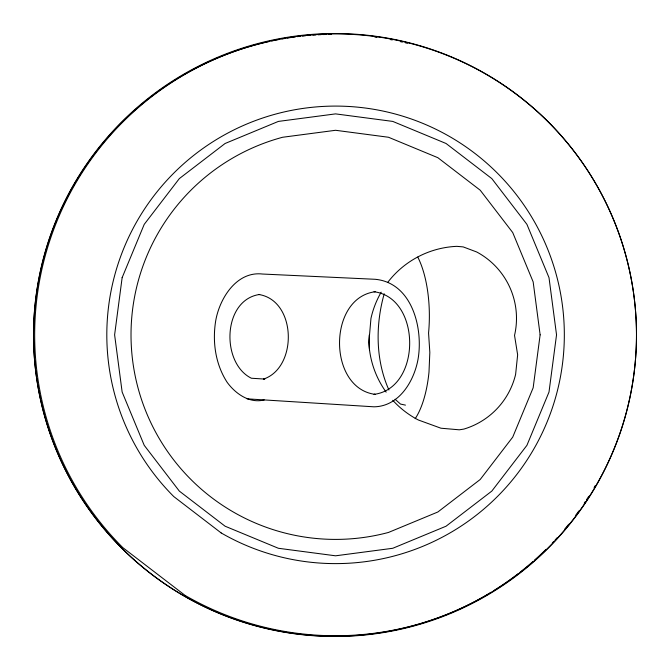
<?xml version="1.0" encoding="UTF-8"?>
<svg xmlns="http://www.w3.org/2000/svg" width="670" height="670" viewBox="0 0 670 670"><rect width="100%" height="100%" fill="white"/><g stroke="black" fill="none" stroke-linecap="round" stroke-linejoin="round"><path stroke-width="1" d="M369.262 334.992L369.086 339.975A92.066 37.595 90 0 0 369.513 350.393M384.212 293.787C375.376 324.975 375.51 360.175 388.927 389.999M259.684 294.457C222.515 299.741 220.681 363.09 251.392 378.24L264.809 379.078L263.603 379.078C298.058 367.378 296.592 300.009 258.478 294.457M375.208 291.743C327.647 297.765 327.647 388.34 375.208 394.362L374.002 394.362C421.564 388.34 421.564 297.765 374.002 291.743M264.24 399.923C249.583 403.742 235.463 393.709 227.172 382.344C215.413 364.237 212.273 341.826 215.707 320.754C219.601 298.309 236.669 270.956 262.548 274.038L375.208 279.29C412.276 282.807 423.474 328.694 417.979 359.555C413.884 381.573 398.91 406.447 374.002 406.816L247.021 398.843M405.459 405.124L400.484 404.06L395.082 399.253M415.191 418.683A75.325 30.753 90 0 0 429.001 371.992L429.83 352.437L428.566 333.015A75.249 30.728 -90 0 0 417.762 257.071M392.771 400.3A92.066 92.066 0 0 0 418.365 419.998L440.952 428.214L459.31 429.813L463.841 429.093A75.325 75.325 0 0 0 515.615 374.379L517.642 354.824L514.535 335.402A75.249 75.249 0 0 0 476.68 251.97L463.196 246.903L456.814 246.342A92.066 92.066 0 0 0 387.595 282.556M386.146 392.126A92.066 92.066 0 0 1 368.877 342.362L370.962 318.418A92.066 92.066 0 0 1 381.188 292.179M595.136 485.75A300.939 300.939 0 0 1 594.097 487.526M588.737 496.319A300.939 300.939 0 0 1 586.493 499.803M585.354 501.537A300.939 300.939 0 0 1 584.207 503.262M578.855 510.95A300.939 300.939 0 0 1 575.781 515.155M568.755 524.216A300.939 300.939 0 0 1 564.777 529.04M557.264 537.633A300.939 300.939 0 0 1 555.162 539.919M553.755 541.427A300.939 300.939 0 0 1 552.331 542.926M545.849 549.526A300.939 300.939 0 0 1 534.551 560.112M533.002 561.485A300.939 300.939 0 0 1 520.188 572.113M518.538 573.394A300.939 300.939 0 0 1 493.807 590.605M491.169 592.23A300.939 300.939 0 0 1 55.309 447.577A300.939 300.939 0 0 1 269.633 41.423M271.66 40.979A300.939 300.939 0 0 1 279.8 39.354M281.852 38.986A300.939 300.939 0 0 1 284.926 38.458M286.978 38.123A300.939 300.939 0 0 1 295.236 36.917M297.304 36.649A300.939 300.939 0 0 1 300.403 36.281M302.48 36.054A300.939 300.939 0 0 1 305.587 35.736M307.664 35.544A300.939 300.939 0 0 1 310.771 35.284M312.84 35.125A300.939 300.939 0 0 1 315.955 34.915M318.024 34.798A300.939 300.939 0 0 1 321.123 34.639M323.191 34.555A300.939 300.939 0 0 1 326.29 34.455M328.35 34.404A300.939 300.939 0 0 1 331.432 34.363M374.823 37.059A300.939 300.939 0 0 1 376.892 37.344M390.25 39.547A300.939 300.939 0 0 1 392.285 39.94M400.4 41.649A300.939 300.939 0 0 1 402.419 42.101M405.434 42.821A300.939 300.939 0 0 1 407.427 43.307M122.141 277.656L114.612 334.849L122.141 392.034L144.218 445.324L179.326 491.093L225.095 526.21L278.385 548.278L335.57 555.807L392.762 548.278L446.053 526.21L491.814 491.093L526.93 445.324L549.006 392.034L556.535 334.849L549.006 277.656L526.93 224.366L491.814 178.605L446.053 143.489L392.762 121.412L335.57 113.883L278.385 121.412L225.095 143.489L179.326 178.605L144.218 224.366L122.141 277.656M540.129 334.849L533.161 387.788L512.726 437.125L480.214 479.494L437.853 511.997L388.516 532.432A204.559 204.559 0 0 1 137.987 387.788A204.559 204.559 0 0 1 282.631 137.258L335.57 130.29L388.516 137.258L437.853 157.693L480.214 190.205L512.726 232.565L533.161 281.903L540.129 334.849M221.192 532.96L173.815 496.604A228.755 228.755 0 0 1 257.33 119.888A228.755 228.755 0 0 1 563.462 354.782A228.755 228.755 0 0 1 221.192 532.96M185.121 595.437L122.803 547.616A300.905 300.905 0 0 1 232.658 52.084A300.905 300.905 0 0 1 635.336 361.071A300.905 300.905 0 0 1 185.121 595.437M121.806 548.194A301.5 301.5 0 0 0 626.224 413.03A301.5 301.5 0 0 0 256.97 43.776A301.5 301.5 0 0 0 121.806 548.194"/></g></svg>
